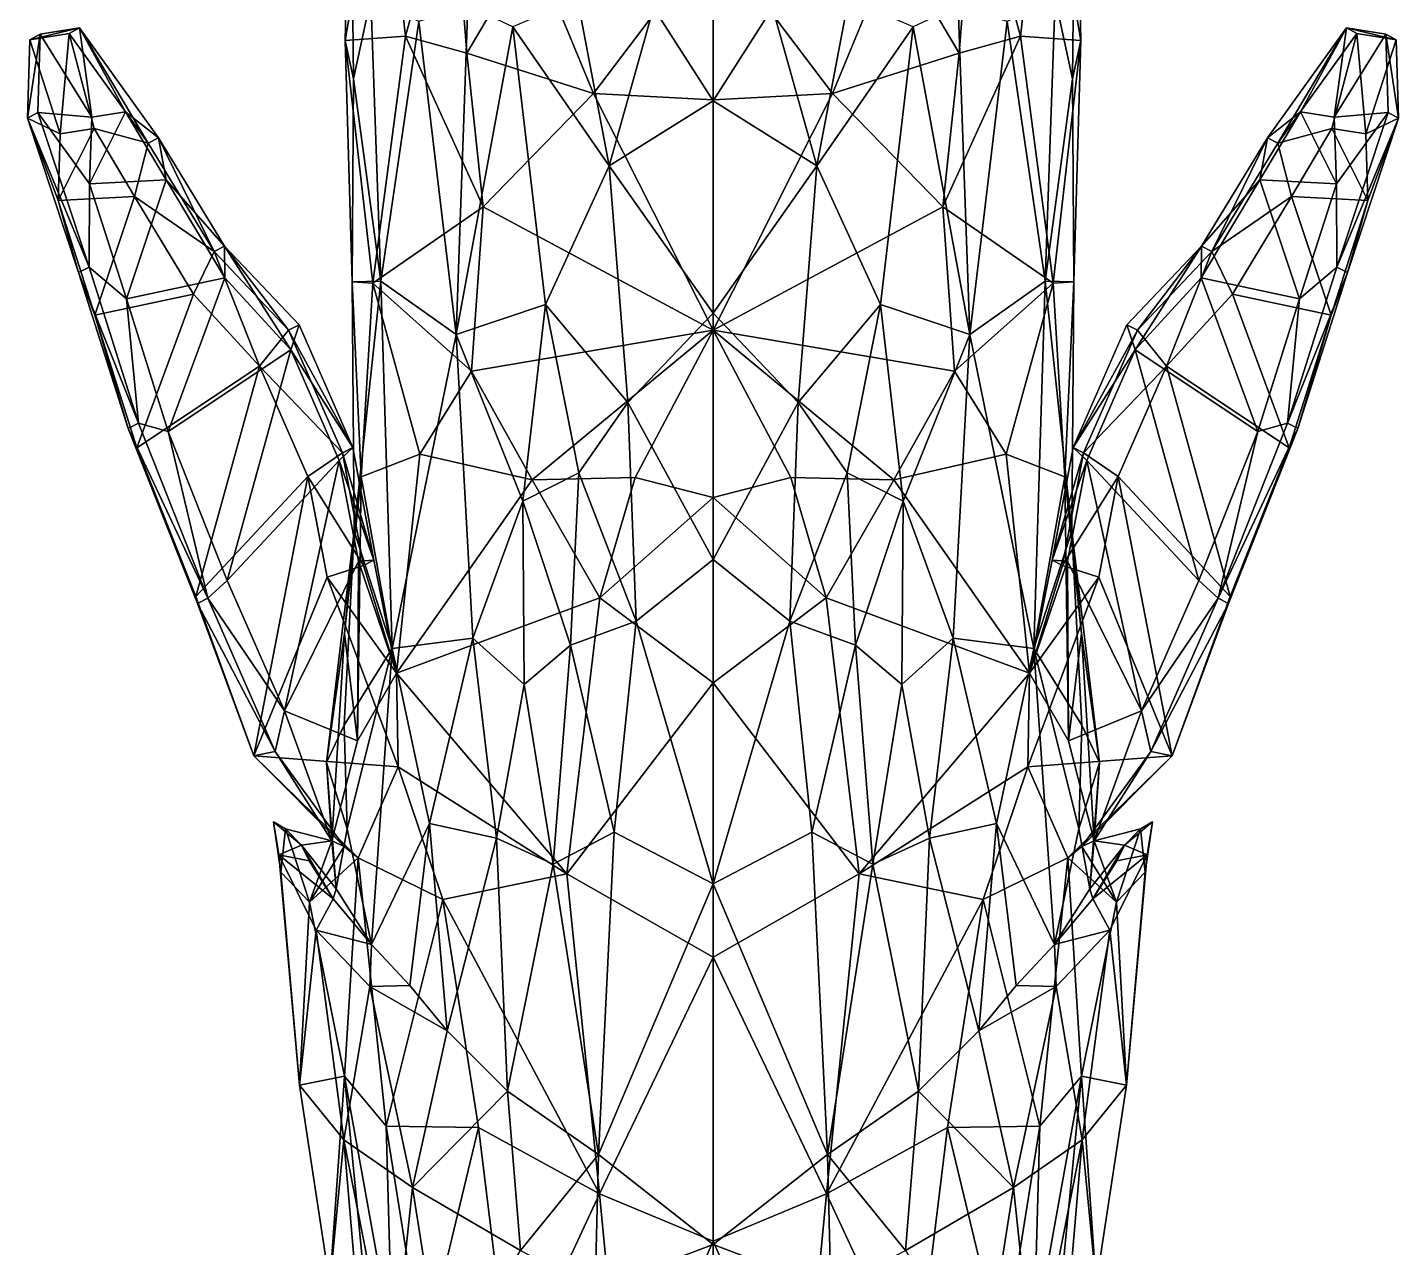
# Model space of a CAD drawing. Extents: x -0.036 to 0.036, y -0.13 to 0.263.
# Drawn here: x -0.0361 to 0.0361, y -0.0654 to -0.0011 of the extents above; entities that cross this region are included whole.
import ezdxf

# ---------------------------------------------------------------- set-up
doc = ezdxf.new("R2010")
doc.units = 0
doc.layers.add('RB_TROUT$LWO', color=1, linetype='CONTINUOUS')

msp = doc.modelspace()

# ---------------------------------------------------------------- linework, layer by layer
at = {"layer": 'RB_TROUT$LWO'}
for points in [[(-0.019087, 0.010918, -0.009898), (-0.019361, -0.001816, -0.022128), (-0.01893, -0.003825, -0.009331)], [(-0.019087, 0.010918, -0.009898), (-0.017432, 0.009395, -0.028061), (-0.019361, -0.001816, -0.022128)], [(-0.019087, 0.010918, -0.009898), (-0.01893, -0.003825, -0.009331), (-0.018006, 0.000419, 0.000967)], [(0.017432, 0.009395, -0.028061), (0.019087, 0.010918, -0.009898), (0.019361, -0.001816, -0.022128)], [(0.01893, -0.003825, -0.009331), (0.019087, 0.010918, -0.009898), (0.018006, 0.000419, 0.000967)], [(0.019361, -0.001816, -0.022128), (0.019087, 0.010918, -0.009898), (0.01893, -0.003825, -0.009331)], [(-0.01619, -0.001579, -0.035809), (-0.019361, -0.001816, -0.022128), (-0.017432, 0.009395, -0.028061)], [(-0.013739, 0.007362, -0.039717), (-0.01619, -0.001579, -0.035809), (-0.017432, 0.009395, -0.028061)], [(0.01619, -0.001579, -0.035809), (0.013739, 0.007362, -0.039717), (0.017432, 0.009395, -0.028061)], [(0.019361, -0.001816, -0.022128), (0.01619, -0.001579, -0.035809), (0.017432, 0.009395, -0.028061)], [(-0.013739, 0.007362, -0.039717), (-0.012961, -0.002468, -0.042053), (-0.01619, -0.001579, -0.035809)], [(-0.013739, 0.007362, -0.039717), (-0.009556, 0.003294, -0.044847), (-0.012961, -0.002468, -0.042053)], [(0.009556, 0.003294, -0.044847), (0.013739, 0.007362, -0.039717), (0.012961, -0.002468, -0.042053)], [(0.012961, -0.002468, -0.042053), (0.013739, 0.007362, -0.039717), (0.01619, -0.001579, -0.035809)], [(-0.009556, 0.003294, -0.044847), (0, 0.003716, -0.047612), (-0.006283, -0.004596, -0.045646)], [(0, 0.003716, -0.047612), (0, -0.004942, -0.047037), (-0.006283, -0.004596, -0.045646)], [(0, -0.004942, -0.047037), (0, 0.003716, -0.047612), (0.006283, -0.004596, -0.045646)], [(0, 0.003716, -0.047612), (0.009556, 0.003294, -0.044847), (0.006283, -0.004596, -0.045646)], [(-0.009556, 0.003294, -0.044847), (-0.006283, -0.004596, -0.045646), (-0.012961, -0.002468, -0.042053)], [(0.006283, -0.004596, -0.045646), (0.009556, 0.003294, -0.044847), (0.012961, -0.002468, -0.042053)], [(-0.01893, -0.003825, -0.009331), (-0.017481, -0.014481, 0.000222), (-0.018006, 0.000419, 0.000967)], [(-0.018006, 0.000419, 0.000967), (-0.017481, -0.014481, 0.000222), (-0.015493, -0.000814, 0.013442)], [(-0.012914, 0.000012, 0.023455), (-0.015493, -0.000814, 0.013442), (-0.013515, -0.017295, 0.015662)], [(-0.012914, 0.000012, 0.023455), (-0.013515, -0.017295, 0.015662), (-0.010535, -0.001093, 0.03216)], [(-0.005471, -0.008414, 0.038976), (-0.007137, 0.000387, 0.039417), (-0.010535, -0.001093, 0.03216)], [(-0.007137, 0.000387, 0.039417), (-0.005471, -0.008414, 0.038976), (-0.003135, -0.000091, 0.042704)], [(0.005471, -0.008414, 0.038976), (0.007137, 0.000387, 0.039417), (0.003135, -0.000091, 0.042704)], [(0.007137, 0.000387, 0.039417), (0.005471, -0.008414, 0.038976), (0.010535, -0.001093, 0.03216)], [(0.013515, -0.017295, 0.015662), (0.012914, 0.000012, 0.023455), (0.010535, -0.001093, 0.03216)], [(0.015493, -0.000814, 0.013442), (0.012914, 0.000012, 0.023455), (0.013515, -0.017295, 0.015662)], [(0.017481, -0.014481, 0.000222), (0.018006, 0.000419, 0.000967), (0.015493, -0.000814, 0.013442)], [(0.017481, -0.014481, 0.000222), (0.01893, -0.003825, -0.009331), (0.018006, 0.000419, 0.000967)], [(-0.005471, -0.008414, 0.038976), (0, -0.00498, 0.042123), (-0.003135, -0.000091, 0.042704)], [(0, -0.00498, 0.042123), (0, -0.000118, 0.04351), (-0.003135, -0.000091, 0.042704)], [(0, -0.000118, 0.04351), (0, -0.00498, 0.042123), (0.003135, -0.000091, 0.042704)], [(0, -0.00498, 0.042123), (0.005471, -0.008414, 0.038976), (0.003135, -0.000091, 0.042704)], [(-0.033893, -0.001441, -0.02421), (-0.035968, -0.001775, -0.020005), (-0.03334, -0.001148, -0.023784)], [(-0.035415, -0.001482, -0.019567), (-0.03334, -0.001148, -0.023784), (-0.035968, -0.001775, -0.020005)], [(-0.035968, -0.001775, -0.020005), (-0.033893, -0.001441, -0.02421), (-0.03436, -0.006721, -0.021768)], [(-0.03334, -0.001148, -0.023784), (-0.035415, -0.001482, -0.019567), (-0.032702, -0.005845, -0.02048)], [(-0.032583, -0.006446, -0.025468), (-0.03436, -0.006721, -0.021768), (-0.033893, -0.001441, -0.02421)], [(-0.033893, -0.001441, -0.02421), (-0.03334, -0.001148, -0.023784), (-0.029737, -0.007223, -0.029077)], [(-0.033893, -0.001441, -0.02421), (-0.029737, -0.007223, -0.029077), (-0.032583, -0.006446, -0.025468)], [(-0.030924, -0.005569, -0.024212), (-0.03334, -0.001148, -0.023784), (-0.032702, -0.005845, -0.02048)], [(-0.029185, -0.006931, -0.028671), (-0.03334, -0.001148, -0.023784), (-0.030924, -0.005569, -0.024212)], [(-0.03334, -0.001148, -0.023784), (-0.029185, -0.006931, -0.028671), (-0.029737, -0.007223, -0.029077)], [(-0.017481, -0.014481, 0.000222), (-0.013515, -0.017295, 0.015662), (-0.015493, -0.000814, 0.013442)], [(-0.013515, -0.017295, 0.015662), (-0.008822, -0.015719, 0.031045), (-0.010535, -0.001093, 0.03216)], [(-0.008822, -0.015719, 0.031045), (-0.005471, -0.008414, 0.038976), (-0.010535, -0.001093, 0.03216)], [(0.005471, -0.008414, 0.038976), (0.008822, -0.015719, 0.031045), (0.010535, -0.001093, 0.03216)], [(0.008822, -0.015719, 0.031045), (0.013515, -0.017295, 0.015662), (0.010535, -0.001093, 0.03216)], [(0.013515, -0.017295, 0.015662), (0.017481, -0.014481, 0.000222), (0.015493, -0.000814, 0.013442)], [(0.03334, -0.001148, -0.023784), (0.029185, -0.006931, -0.028671), (0.030924, -0.005569, -0.024212)], [(0.029185, -0.006931, -0.028671), (0.03334, -0.001148, -0.023784), (0.029737, -0.007223, -0.029077)], [(0.03334, -0.001148, -0.023784), (0.033893, -0.001441, -0.02421), (0.029737, -0.007223, -0.029077)], [(0.029737, -0.007223, -0.029077), (0.033893, -0.001441, -0.02421), (0.032583, -0.006446, -0.025468)], [(0.03334, -0.001148, -0.023784), (0.030924, -0.005569, -0.024212), (0.032702, -0.005845, -0.02048)], [(0.03436, -0.006721, -0.021768), (0.032583, -0.006446, -0.025468), (0.033893, -0.001441, -0.02421)], [(0.035415, -0.001482, -0.019567), (0.03334, -0.001148, -0.023784), (0.032702, -0.005845, -0.02048)], [(0.035968, -0.001775, -0.020005), (0.033893, -0.001441, -0.02421), (0.03334, -0.001148, -0.023784)], [(0.03334, -0.001148, -0.023784), (0.035415, -0.001482, -0.019567), (0.035968, -0.001775, -0.020005)], [(0.033893, -0.001441, -0.02421), (0.035968, -0.001775, -0.020005), (0.03436, -0.006721, -0.021768)], [(-0.035968, -0.001775, -0.020005), (-0.036089, -0.005891, -0.01727), (-0.035415, -0.001482, -0.019567)], [(-0.035537, -0.005598, -0.016829), (-0.035415, -0.001482, -0.019567), (-0.036089, -0.005891, -0.01727)], [(-0.036089, -0.005891, -0.01727), (-0.035968, -0.001775, -0.020005), (-0.03436, -0.006721, -0.021768)], [(-0.035415, -0.001482, -0.019567), (-0.035537, -0.005598, -0.016829), (-0.032702, -0.005845, -0.02048)], [(-0.01619, -0.001579, -0.035809), (-0.017899, -0.014587, -0.031764), (-0.019361, -0.001816, -0.022128)], [(-0.018995, -0.014522, -0.017099), (-0.019361, -0.001816, -0.022128), (-0.017899, -0.014587, -0.031764)], [(-0.018995, -0.014522, -0.017099), (-0.01893, -0.003825, -0.009331), (-0.019361, -0.001816, -0.022128)], [(-0.012101, -0.010573, -0.041781), (-0.017899, -0.014587, -0.031764), (-0.01619, -0.001579, -0.035809)], [(-0.012101, -0.010573, -0.041781), (-0.01619, -0.001579, -0.035809), (-0.012961, -0.002468, -0.042053)], [(0.017899, -0.014587, -0.031764), (0.012101, -0.010573, -0.041781), (0.01619, -0.001579, -0.035809)], [(0.01619, -0.001579, -0.035809), (0.012101, -0.010573, -0.041781), (0.012961, -0.002468, -0.042053)], [(0.017899, -0.014587, -0.031764), (0.01619, -0.001579, -0.035809), (0.019361, -0.001816, -0.022128)], [(0.019361, -0.001816, -0.022128), (0.018995, -0.014522, -0.017099), (0.017899, -0.014587, -0.031764)], [(0.01893, -0.003825, -0.009331), (0.018995, -0.014522, -0.017099), (0.019361, -0.001816, -0.022128)], [(0.035537, -0.005598, -0.016829), (0.035415, -0.001482, -0.019567), (0.032702, -0.005845, -0.02048)], [(0.035968, -0.001775, -0.020005), (0.036089, -0.005891, -0.01727), (0.03436, -0.006721, -0.021768)], [(0.036089, -0.005891, -0.01727), (0.035968, -0.001775, -0.020005), (0.035415, -0.001482, -0.019567)], [(0.035415, -0.001482, -0.019567), (0.035537, -0.005598, -0.016829), (0.036089, -0.005891, -0.01727)], [(-0.006283, -0.004596, -0.045646), (-0.012101, -0.010573, -0.041781), (-0.012961, -0.002468, -0.042053)], [(0.012101, -0.010573, -0.041781), (0.006283, -0.004596, -0.045646), (0.012961, -0.002468, -0.042053)], [(-0.01893, -0.003825, -0.009331), (-0.018995, -0.014522, -0.017099), (-0.017481, -0.014481, 0.000222)], [(0.018995, -0.014522, -0.017099), (0.01893, -0.003825, -0.009331), (0.017481, -0.014481, 0.000222)], [(-0.012101, -0.010573, -0.041781), (-0.006283, -0.004596, -0.045646), (0, -0.017066, -0.045747)], [(-0.006283, -0.004596, -0.045646), (0, -0.004942, -0.047037), (0, -0.017066, -0.045747)], [(0, -0.016161, 0.039522), (0, -0.00498, 0.042123), (-0.005471, -0.008414, 0.038976)], [(0, -0.004942, -0.047037), (0.006283, -0.004596, -0.045646), (0, -0.017066, -0.045747)], [(0.006283, -0.004596, -0.045646), (0.012101, -0.010573, -0.041781), (0, -0.017066, -0.045747)], [(0, -0.00498, 0.042123), (0, -0.016161, 0.039522), (0.005471, -0.008414, 0.038976)], [(-0.032847, -0.013741, -0.017084), (-0.035537, -0.005598, -0.016829), (-0.036089, -0.005891, -0.01727)], [(-0.032822, -0.009359, -0.018102), (-0.032702, -0.005845, -0.02048), (-0.035537, -0.005598, -0.016829)], [(-0.035537, -0.005598, -0.016829), (-0.032847, -0.013741, -0.017084), (-0.032822, -0.009359, -0.018102)], [(-0.030924, -0.005569, -0.024212), (-0.032702, -0.005845, -0.02048), (-0.032822, -0.009359, -0.018102)], [(-0.028786, -0.009144, -0.026422), (-0.030924, -0.005569, -0.024212), (-0.032822, -0.009359, -0.018102)], [(-0.028786, -0.009144, -0.026422), (-0.029185, -0.006931, -0.028671), (-0.030924, -0.005569, -0.024212)], [(0.029185, -0.006931, -0.028671), (0.028786, -0.009144, -0.026422), (0.030924, -0.005569, -0.024212)], [(0.030924, -0.005569, -0.024212), (0.028786, -0.009144, -0.026422), (0.032822, -0.009359, -0.018102)], [(0.032702, -0.005845, -0.02048), (0.030924, -0.005569, -0.024212), (0.032822, -0.009359, -0.018102)], [(0.032702, -0.005845, -0.02048), (0.032822, -0.009359, -0.018102), (0.035537, -0.005598, -0.016829)], [(0.032847, -0.013741, -0.017084), (0.035537, -0.005598, -0.016829), (0.032822, -0.009359, -0.018102)], [(0.035537, -0.005598, -0.016829), (0.032847, -0.013741, -0.017084), (0.036089, -0.005891, -0.01727)], [(-0.034478, -0.010232, -0.019404), (-0.036089, -0.005891, -0.01727), (-0.03436, -0.006721, -0.021768)], [(-0.033397, -0.014031, -0.017518), (-0.036089, -0.005891, -0.01727), (-0.034478, -0.010232, -0.019404)], [(-0.033397, -0.014031, -0.017518), (-0.032847, -0.013741, -0.017084), (-0.036089, -0.005891, -0.01727)], [(-0.03436, -0.006721, -0.021768), (-0.032583, -0.006446, -0.025468), (-0.034478, -0.010232, -0.019404)], [(-0.032583, -0.006446, -0.025468), (-0.030444, -0.010017, -0.02765), (-0.034478, -0.010232, -0.019404)], [(-0.030444, -0.010017, -0.02765), (-0.032583, -0.006446, -0.025468), (-0.029737, -0.007223, -0.029077)], [(0.032583, -0.006446, -0.025468), (0.030444, -0.010017, -0.02765), (0.029737, -0.007223, -0.029077)], [(0.030444, -0.010017, -0.02765), (0.032583, -0.006446, -0.025468), (0.034478, -0.010232, -0.019404)], [(0.032583, -0.006446, -0.025468), (0.03436, -0.006721, -0.021768), (0.034478, -0.010232, -0.019404)], [(0.032847, -0.013741, -0.017084), (0.033397, -0.014031, -0.017518), (0.036089, -0.005891, -0.01727)], [(0.036089, -0.005891, -0.01727), (0.033397, -0.014031, -0.017518), (0.034478, -0.010232, -0.019404)], [(0.036089, -0.005891, -0.01727), (0.034478, -0.010232, -0.019404), (0.03436, -0.006721, -0.021768)], [(-0.029737, -0.007223, -0.029077), (-0.029185, -0.006931, -0.028671), (-0.026267, -0.01292, -0.032854)], [(-0.025715, -0.012631, -0.032463), (-0.029185, -0.006931, -0.028671), (-0.028786, -0.009144, -0.026422)], [(-0.029185, -0.006931, -0.028671), (-0.025715, -0.012631, -0.032463), (-0.026267, -0.01292, -0.032854)], [(0.029185, -0.006931, -0.028671), (0.025715, -0.012631, -0.032463), (0.028786, -0.009144, -0.026422)], [(0.025715, -0.012631, -0.032463), (0.029185, -0.006931, -0.028671), (0.026267, -0.01292, -0.032854)], [(0.029185, -0.006931, -0.028671), (0.029737, -0.007223, -0.029077), (0.026267, -0.01292, -0.032854)], [(-0.029737, -0.007223, -0.029077), (-0.026267, -0.01292, -0.032854), (-0.030444, -0.010017, -0.02765)], [(0.026267, -0.01292, -0.032854), (0.029737, -0.007223, -0.029077), (0.030444, -0.010017, -0.02765)], [(-0.008822, -0.015719, 0.031045), (-0.004488, -0.020872, 0.037195), (-0.005471, -0.008414, 0.038976)], [(0, -0.016161, 0.039522), (-0.005471, -0.008414, 0.038976), (-0.004488, -0.020872, 0.037195)], [(0.005471, -0.008414, 0.038976), (0, -0.016161, 0.039522), (0.004488, -0.020872, 0.037195)], [(0.004488, -0.020872, 0.037195), (0.008822, -0.015719, 0.031045), (0.005471, -0.008414, 0.038976)], [(-0.030882, -0.015404, -0.018278), (-0.032822, -0.009359, -0.018102), (-0.032847, -0.013741, -0.017084)], [(-0.030882, -0.015404, -0.018278), (-0.028786, -0.009144, -0.026422), (-0.032822, -0.009359, -0.018102)], [(-0.025698, -0.014309, -0.029734), (-0.028786, -0.009144, -0.026422), (-0.030882, -0.015404, -0.018278)], [(-0.025698, -0.014309, -0.029734), (-0.025715, -0.012631, -0.032463), (-0.028786, -0.009144, -0.026422)], [(0.025715, -0.012631, -0.032463), (0.025698, -0.014309, -0.029734), (0.028786, -0.009144, -0.026422)], [(0.028786, -0.009144, -0.026422), (0.025698, -0.014309, -0.029734), (0.030882, -0.015404, -0.018278)], [(0.028786, -0.009144, -0.026422), (0.030882, -0.015404, -0.018278), (0.032822, -0.009359, -0.018102)], [(0.032822, -0.009359, -0.018102), (0.030882, -0.015404, -0.018278), (0.032847, -0.013741, -0.017084)], [(-0.030444, -0.010017, -0.02765), (-0.032534, -0.016271, -0.019566), (-0.034478, -0.010232, -0.019404)], [(-0.030444, -0.010017, -0.02765), (-0.027353, -0.015175, -0.030922), (-0.032534, -0.016271, -0.019566)], [(-0.027353, -0.015175, -0.030922), (-0.030444, -0.010017, -0.02765), (-0.026267, -0.01292, -0.032854)], [(0.030444, -0.010017, -0.02765), (0.027353, -0.015175, -0.030922), (0.026267, -0.01292, -0.032854)], [(0.027353, -0.015175, -0.030922), (0.030444, -0.010017, -0.02765), (0.032534, -0.016271, -0.019566)], [(0.032534, -0.016271, -0.019566), (0.030444, -0.010017, -0.02765), (0.034478, -0.010232, -0.019404)], [(-0.032534, -0.016271, -0.019566), (-0.033397, -0.014031, -0.017518), (-0.034478, -0.010232, -0.019404)], [(-0.012101, -0.010573, -0.041781), (-0.012714, -0.019213, -0.039982), (-0.017899, -0.014587, -0.031764)], [(-0.012714, -0.019213, -0.039982), (-0.012101, -0.010573, -0.041781), (0, -0.017066, -0.045747)], [(0.012101, -0.010573, -0.041781), (0.012714, -0.019213, -0.039982), (0, -0.017066, -0.045747)], [(0.012714, -0.019213, -0.039982), (0.012101, -0.010573, -0.041781), (0.017899, -0.014587, -0.031764)], [(0.033397, -0.014031, -0.017518), (0.032534, -0.016271, -0.019566), (0.034478, -0.010232, -0.019404)], [(-0.027353, -0.015175, -0.030922), (-0.026267, -0.01292, -0.032854), (-0.023879, -0.018961, -0.035891)], [(-0.026267, -0.01292, -0.032854), (-0.025715, -0.012631, -0.032463), (-0.022343, -0.017069, -0.038563)], [(-0.026267, -0.01292, -0.032854), (-0.022343, -0.017069, -0.038563), (-0.023879, -0.018961, -0.035891)], [(-0.025698, -0.014309, -0.029734), (-0.022226, -0.018104, -0.034751), (-0.025715, -0.012631, -0.032463)], [(-0.021792, -0.016782, -0.03819), (-0.025715, -0.012631, -0.032463), (-0.022226, -0.018104, -0.034751)], [(-0.025715, -0.012631, -0.032463), (-0.021792, -0.016782, -0.03819), (-0.022343, -0.017069, -0.038563)], [(0.025715, -0.012631, -0.032463), (0.021792, -0.016782, -0.03819), (0.022226, -0.018104, -0.034751)], [(0.021792, -0.016782, -0.03819), (0.025715, -0.012631, -0.032463), (0.022343, -0.017069, -0.038563)], [(0.022226, -0.018104, -0.034751), (0.025698, -0.014309, -0.029734), (0.025715, -0.012631, -0.032463)], [(0.025715, -0.012631, -0.032463), (0.026267, -0.01292, -0.032854), (0.022343, -0.017069, -0.038563)], [(0.022343, -0.017069, -0.038563), (0.026267, -0.01292, -0.032854), (0.023879, -0.018961, -0.035891)], [(0.026267, -0.01292, -0.032854), (0.027353, -0.015175, -0.030922), (0.023879, -0.018961, -0.035891)], [(-0.030241, -0.021955, -0.017238), (-0.032847, -0.013741, -0.017084), (-0.033397, -0.014031, -0.017518)], [(-0.03079, -0.022243, -0.017664), (-0.033397, -0.014031, -0.017518), (-0.032534, -0.016271, -0.019566)], [(-0.03079, -0.022243, -0.017664), (-0.030241, -0.021955, -0.017238), (-0.033397, -0.014031, -0.017518)], [(-0.032847, -0.013741, -0.017084), (-0.030241, -0.021955, -0.017238), (-0.030882, -0.015404, -0.018278)], [(-0.028676, -0.022398, -0.018431), (-0.025698, -0.014309, -0.029734), (-0.030882, -0.015404, -0.018278)], [(-0.022226, -0.018104, -0.034751), (-0.025698, -0.014309, -0.029734), (-0.028676, -0.022398, -0.018431)], [(0.025698, -0.014309, -0.029734), (0.022226, -0.018104, -0.034751), (0.028676, -0.022398, -0.018431)], [(0.025698, -0.014309, -0.029734), (0.028676, -0.022398, -0.018431), (0.030882, -0.015404, -0.018278)], [(0.030241, -0.021955, -0.017238), (0.032847, -0.013741, -0.017084), (0.030882, -0.015404, -0.018278)], [(0.032847, -0.013741, -0.017084), (0.030241, -0.021955, -0.017238), (0.033397, -0.014031, -0.017518)], [(0.030241, -0.021955, -0.017238), (0.03079, -0.022243, -0.017664), (0.033397, -0.014031, -0.017518)], [(0.033397, -0.014031, -0.017518), (0.03079, -0.022243, -0.017664), (0.032534, -0.016271, -0.019566)], [(-0.017481, -0.014481, 0.000222), (-0.018995, -0.014522, -0.017099), (-0.018892, -0.027641, -0.01166)], [(-0.018995, -0.014522, -0.017099), (-0.018514, -0.024789, -0.02649), (-0.018892, -0.027641, -0.01166)], [(-0.018995, -0.014522, -0.017099), (-0.017899, -0.014587, -0.031764), (-0.018514, -0.024789, -0.02649)], [(-0.01688, -0.033822, 0.005234), (-0.017481, -0.014481, 0.000222), (-0.018892, -0.027641, -0.01166)], [(-0.015435, -0.023589, -0.035821), (-0.018514, -0.024789, -0.02649), (-0.017899, -0.014587, -0.031764)], [(-0.012714, -0.019213, -0.039982), (-0.015435, -0.023589, -0.035821), (-0.017899, -0.014587, -0.031764)], [(-0.017481, -0.014481, 0.000222), (-0.01688, -0.033822, 0.005234), (-0.013515, -0.017295, 0.015662)], [(0.015435, -0.023589, -0.035821), (0.012714, -0.019213, -0.039982), (0.017899, -0.014587, -0.031764)], [(0.01688, -0.033822, 0.005234), (0.017481, -0.014481, 0.000222), (0.013515, -0.017295, 0.015662)], [(0.018514, -0.024789, -0.02649), (0.015435, -0.023589, -0.035821), (0.017899, -0.014587, -0.031764)], [(0.017481, -0.014481, 0.000222), (0.01688, -0.033822, 0.005234), (0.018892, -0.027641, -0.01166)], [(0.018995, -0.014522, -0.017099), (0.017481, -0.014481, 0.000222), (0.018892, -0.027641, -0.01166)], [(0.017899, -0.014587, -0.031764), (0.018995, -0.014522, -0.017099), (0.018514, -0.024789, -0.02649)], [(0.018514, -0.024789, -0.02649), (0.018995, -0.014522, -0.017099), (0.018892, -0.027641, -0.01166)], [(-0.027353, -0.015175, -0.030922), (-0.030324, -0.02326, -0.019703), (-0.032534, -0.016271, -0.019566)], [(-0.028676, -0.022398, -0.018431), (-0.030882, -0.015404, -0.018278), (-0.030241, -0.021955, -0.017238)], [(-0.027353, -0.015175, -0.030922), (-0.023879, -0.018961, -0.035891), (-0.030324, -0.02326, -0.019703)], [(-0.013515, -0.017295, 0.015662), (-0.010003, -0.026064, 0.02721), (-0.008822, -0.015719, 0.031045)], [(-0.007066, -0.024578, 0.03349), (-0.008822, -0.015719, 0.031045), (-0.010003, -0.026064, 0.02721)], [(-0.008822, -0.015719, 0.031045), (-0.007066, -0.024578, 0.03349), (-0.004488, -0.020872, 0.037195)], [(0.007066, -0.024578, 0.03349), (0.008822, -0.015719, 0.031045), (0.004488, -0.020872, 0.037195)], [(0.008822, -0.015719, 0.031045), (0.007066, -0.024578, 0.03349), (0.010003, -0.026064, 0.02721)], [(0.010003, -0.026064, 0.02721), (0.013515, -0.017295, 0.015662), (0.008822, -0.015719, 0.031045)], [(0.023879, -0.018961, -0.035891), (0.027353, -0.015175, -0.030922), (0.030324, -0.02326, -0.019703)], [(0.030324, -0.02326, -0.019703), (0.027353, -0.015175, -0.030922), (0.032534, -0.016271, -0.019566)], [(0.030882, -0.015404, -0.018278), (0.028676, -0.022398, -0.018431), (0.030241, -0.021955, -0.017238)], [(-0.030324, -0.02326, -0.019703), (-0.03079, -0.022243, -0.017664), (-0.032534, -0.016271, -0.019566)], [(0, -0.029132, 0.037), (0, -0.016161, 0.039522), (-0.004488, -0.020872, 0.037195)], [(0, -0.016161, 0.039522), (0, -0.029132, 0.037), (0.004488, -0.020872, 0.037195)], [(0.03079, -0.022243, -0.017664), (0.030324, -0.02326, -0.019703), (0.032534, -0.016271, -0.019566)], [(-0.022343, -0.017069, -0.038563), (-0.019505, -0.023525, -0.040496), (-0.023879, -0.018961, -0.035891)], [(-0.021792, -0.016782, -0.03819), (-0.018955, -0.023243, -0.04013), (-0.022343, -0.017069, -0.038563)], [(-0.019505, -0.023525, -0.040496), (-0.022343, -0.017069, -0.038563), (-0.018955, -0.023243, -0.04013)], [(-0.018955, -0.023243, -0.04013), (-0.021792, -0.016782, -0.03819), (-0.022226, -0.018104, -0.034751)], [(-0.012641, -0.033283, 0.020382), (-0.013515, -0.017295, 0.015662), (-0.01688, -0.033822, 0.005234)], [(-0.012641, -0.033283, 0.020382), (-0.010003, -0.026064, 0.02721), (-0.013515, -0.017295, 0.015662)], [(-0.009521, -0.024938, -0.041244), (-0.012714, -0.019213, -0.039982), (0, -0.017066, -0.045747)], [(-0.009521, -0.024938, -0.041244), (0, -0.017066, -0.045747), (-0.004097, -0.024819, -0.043953)], [(0, -0.017066, -0.045747), (0, -0.025878, -0.044776), (-0.004097, -0.024819, -0.043953)], [(0, -0.017066, -0.045747), (0.009521, -0.024938, -0.041244), (0.004097, -0.024819, -0.043953)], [(0.012714, -0.019213, -0.039982), (0.009521, -0.024938, -0.041244), (0, -0.017066, -0.045747)], [(0, -0.025878, -0.044776), (0, -0.017066, -0.045747), (0.004097, -0.024819, -0.043953)], [(0.010003, -0.026064, 0.02721), (0.012641, -0.033283, 0.020382), (0.013515, -0.017295, 0.015662)], [(0.013515, -0.017295, 0.015662), (0.012641, -0.033283, 0.020382), (0.01688, -0.033822, 0.005234)], [(0.021792, -0.016782, -0.03819), (0.018955, -0.023243, -0.04013), (0.022226, -0.018104, -0.034751)], [(0.018955, -0.023243, -0.04013), (0.021792, -0.016782, -0.03819), (0.022343, -0.017069, -0.038563)], [(0.022343, -0.017069, -0.038563), (0.019505, -0.023525, -0.040496), (0.018955, -0.023243, -0.04013)], [(0.019505, -0.023525, -0.040496), (0.022343, -0.017069, -0.038563), (0.023879, -0.018961, -0.035891)], [(-0.025579, -0.030238, -0.019843), (-0.022226, -0.018104, -0.034751), (-0.028676, -0.022398, -0.018431)], [(-0.019682, -0.023926, -0.03647), (-0.022226, -0.018104, -0.034751), (-0.025579, -0.030238, -0.019843)], [(-0.019682, -0.023926, -0.03647), (-0.018955, -0.023243, -0.04013), (-0.022226, -0.018104, -0.034751)], [(0.018955, -0.023243, -0.04013), (0.019682, -0.023926, -0.03647), (0.022226, -0.018104, -0.034751)], [(0.022226, -0.018104, -0.034751), (0.019682, -0.023926, -0.03647), (0.025579, -0.030238, -0.019843)], [(0.022226, -0.018104, -0.034751), (0.025579, -0.030238, -0.019843), (0.028676, -0.022398, -0.018431)], [(-0.023879, -0.018961, -0.035891), (-0.027222, -0.031094, -0.021094), (-0.030324, -0.02326, -0.019703)], [(-0.023879, -0.018961, -0.035891), (-0.021332, -0.024772, -0.037595), (-0.027222, -0.031094, -0.021094)], [(-0.021332, -0.024772, -0.037595), (-0.023879, -0.018961, -0.035891), (-0.019505, -0.023525, -0.040496)], [(-0.009521, -0.024938, -0.041244), (-0.015435, -0.023589, -0.035821), (-0.012714, -0.019213, -0.039982)], [(0.015435, -0.023589, -0.035821), (0.009521, -0.024938, -0.041244), (0.012714, -0.019213, -0.039982)], [(0.023879, -0.018961, -0.035891), (0.021332, -0.024772, -0.037595), (0.019505, -0.023525, -0.040496)], [(0.021332, -0.024772, -0.037595), (0.023879, -0.018961, -0.035891), (0.027222, -0.031094, -0.021094)], [(0.027222, -0.031094, -0.021094), (0.023879, -0.018961, -0.035891), (0.030324, -0.02326, -0.019703)], [(-0.007066, -0.024578, 0.03349), (-0.004044, -0.032387, 0.035026), (-0.004488, -0.020872, 0.037195)], [(0, -0.029132, 0.037), (-0.004488, -0.020872, 0.037195), (-0.004044, -0.032387, 0.035026)], [(0.004488, -0.020872, 0.037195), (0, -0.029132, 0.037), (0.004044, -0.032387, 0.035026)], [(0.004044, -0.032387, 0.035026), (0.007066, -0.024578, 0.03349), (0.004488, -0.020872, 0.037195)], [(-0.026595, -0.031171, -0.01886), (-0.030241, -0.021955, -0.017238), (-0.03079, -0.022243, -0.017664)], [(-0.027142, -0.031457, -0.019278), (-0.03079, -0.022243, -0.017664), (-0.030324, -0.02326, -0.019703)], [(-0.027142, -0.031457, -0.019278), (-0.026595, -0.031171, -0.01886), (-0.03079, -0.022243, -0.017664)], [(-0.030241, -0.021955, -0.017238), (-0.026595, -0.031171, -0.01886), (-0.028676, -0.022398, -0.018431)], [(0.026595, -0.031171, -0.01886), (0.030241, -0.021955, -0.017238), (0.028676, -0.022398, -0.018431)], [(0.030241, -0.021955, -0.017238), (0.026595, -0.031171, -0.01886), (0.03079, -0.022243, -0.017664)], [(0.026595, -0.031171, -0.01886), (0.027142, -0.031457, -0.019278), (0.03079, -0.022243, -0.017664)], [(0.03079, -0.022243, -0.017664), (0.027142, -0.031457, -0.019278), (0.030324, -0.02326, -0.019703)], [(-0.025579, -0.030238, -0.019843), (-0.028676, -0.022398, -0.018431), (-0.026595, -0.031171, -0.01886)], [(0.028676, -0.022398, -0.018431), (0.025579, -0.030238, -0.019843), (0.026595, -0.031171, -0.01886)], [(-0.027222, -0.031094, -0.021094), (-0.027142, -0.031457, -0.019278), (-0.030324, -0.02326, -0.019703)], [(-0.019505, -0.023525, -0.040496), (-0.018401, -0.029447, -0.039003), (-0.021332, -0.024772, -0.037595)], [(-0.017852, -0.029168, -0.038631), (-0.018955, -0.023243, -0.04013), (-0.019682, -0.023926, -0.03647)], [(-0.018955, -0.023243, -0.04013), (-0.017852, -0.029168, -0.038631), (-0.019505, -0.023525, -0.040496)], [(-0.018401, -0.029447, -0.039003), (-0.019505, -0.023525, -0.040496), (-0.017852, -0.029168, -0.038631)], [(-0.015435, -0.023589, -0.035821), (-0.016652, -0.035124, -0.036143), (-0.018514, -0.024789, -0.02649)], [(-0.015435, -0.023589, -0.035821), (-0.009521, -0.024938, -0.041244), (-0.016652, -0.035124, -0.036143)], [(0.009521, -0.024938, -0.041244), (0.015435, -0.023589, -0.035821), (0.016652, -0.035124, -0.036143)], [(0.016652, -0.035124, -0.036143), (0.015435, -0.023589, -0.035821), (0.018514, -0.024789, -0.02649)], [(0.018955, -0.023243, -0.04013), (0.017852, -0.029168, -0.038631), (0.019682, -0.023926, -0.03647)], [(0.017852, -0.029168, -0.038631), (0.018955, -0.023243, -0.04013), (0.019505, -0.023525, -0.040496)], [(0.019505, -0.023525, -0.040496), (0.018401, -0.029447, -0.039003), (0.017852, -0.029168, -0.038631)], [(0.018401, -0.029447, -0.039003), (0.019505, -0.023525, -0.040496), (0.021332, -0.024772, -0.037595)], [(0.027142, -0.031457, -0.019278), (0.027222, -0.031094, -0.021094), (0.030324, -0.02326, -0.019703)], [(-0.022553, -0.0371, -0.021627), (-0.019682, -0.023926, -0.03647), (-0.025579, -0.030238, -0.019843)], [(-0.018661, -0.02923, -0.035178), (-0.019682, -0.023926, -0.03647), (-0.022553, -0.0371, -0.021627)], [(-0.018661, -0.02923, -0.035178), (-0.017852, -0.029168, -0.038631), (-0.019682, -0.023926, -0.03647)], [(0.017852, -0.029168, -0.038631), (0.018661, -0.02923, -0.035178), (0.019682, -0.023926, -0.03647)], [(0.019682, -0.023926, -0.03647), (0.018661, -0.02923, -0.035178), (0.022553, -0.0371, -0.021627)], [(0.019682, -0.023926, -0.03647), (0.022553, -0.0371, -0.021627), (0.025579, -0.030238, -0.019843)], [(-0.021332, -0.024772, -0.037595), (-0.024177, -0.039484, -0.024399), (-0.027222, -0.031094, -0.021094)], [(-0.021332, -0.024772, -0.037595), (-0.020308, -0.030068, -0.036321), (-0.024177, -0.039484, -0.024399)], [(-0.020308, -0.030068, -0.036321), (-0.021332, -0.024772, -0.037595), (-0.018401, -0.029447, -0.039003)], [(-0.018718, -0.038683, -0.029202), (-0.019393, -0.033034, -0.022358), (-0.018514, -0.024789, -0.02649)], [(-0.019393, -0.033034, -0.022358), (-0.018892, -0.027641, -0.01166), (-0.018514, -0.024789, -0.02649)], [(-0.016652, -0.035124, -0.036143), (-0.018718, -0.038683, -0.029202), (-0.018514, -0.024789, -0.02649)], [(-0.016652, -0.035124, -0.036143), (-0.009521, -0.024938, -0.041244), (-0.005954, -0.031165, -0.042485)], [(-0.007066, -0.024578, 0.03349), (-0.010003, -0.026064, 0.02721), (-0.007493, -0.033656, 0.031118)], [(-0.009521, -0.024938, -0.041244), (-0.004097, -0.024819, -0.043953), (-0.005954, -0.031165, -0.042485)], [(-0.007066, -0.024578, 0.03349), (-0.007493, -0.033656, 0.031118), (-0.004044, -0.032387, 0.035026)], [(0, -0.025878, -0.044776), (-0.005954, -0.031165, -0.042485), (-0.004097, -0.024819, -0.043953)], [(0.005954, -0.031165, -0.042485), (0, -0.025878, -0.044776), (0.004097, -0.024819, -0.043953)], [(0.007493, -0.033656, 0.031118), (0.007066, -0.024578, 0.03349), (0.004044, -0.032387, 0.035026)], [(0.004097, -0.024819, -0.043953), (0.009521, -0.024938, -0.041244), (0.005954, -0.031165, -0.042485)], [(0.009521, -0.024938, -0.041244), (0.016652, -0.035124, -0.036143), (0.005954, -0.031165, -0.042485)], [(0.010003, -0.026064, 0.02721), (0.007066, -0.024578, 0.03349), (0.007493, -0.033656, 0.031118)], [(0.018718, -0.038683, -0.029202), (0.016652, -0.035124, -0.036143), (0.018514, -0.024789, -0.02649)], [(0.021332, -0.024772, -0.037595), (0.020308, -0.030068, -0.036321), (0.018401, -0.029447, -0.039003)], [(0.019393, -0.033034, -0.022358), (0.018718, -0.038683, -0.029202), (0.018514, -0.024789, -0.02649)], [(0.018892, -0.027641, -0.01166), (0.019393, -0.033034, -0.022358), (0.018514, -0.024789, -0.02649)], [(0.020308, -0.030068, -0.036321), (0.021332, -0.024772, -0.037595), (0.024177, -0.039484, -0.024399)], [(0.024177, -0.039484, -0.024399), (0.021332, -0.024772, -0.037595), (0.027222, -0.031094, -0.021094)], [(0, -0.03563, -0.043914), (-0.005954, -0.031165, -0.042485), (0, -0.025878, -0.044776)], [(0.005954, -0.031165, -0.042485), (0, -0.03563, -0.043914), (0, -0.025878, -0.044776)], [(-0.012641, -0.033283, 0.020382), (-0.009942, -0.035722, 0.026647), (-0.010003, -0.026064, 0.02721)], [(-0.010003, -0.026064, 0.02721), (-0.009942, -0.035722, 0.026647), (-0.007493, -0.033656, 0.031118)], [(0.009942, -0.035722, 0.026647), (0.010003, -0.026064, 0.02721), (0.007493, -0.033656, 0.031118)], [(0.009942, -0.035722, 0.026647), (0.012641, -0.033283, 0.020382), (0.010003, -0.026064, 0.02721)], [(-0.018892, -0.027641, -0.01166), (-0.019393, -0.033034, -0.022358), (-0.020342, -0.039822, -0.013743)], [(-0.019418, -0.037862, -0.006324), (-0.018892, -0.027641, -0.01166), (-0.020342, -0.039822, -0.013743)], [(-0.019418, -0.037862, -0.006324), (-0.01688, -0.033822, 0.005234), (-0.018892, -0.027641, -0.01166)], [(0.01688, -0.033822, 0.005234), (0.019418, -0.037862, -0.006324), (0.018892, -0.027641, -0.01166)], [(0.019393, -0.033034, -0.022358), (0.018892, -0.027641, -0.01166), (0.020342, -0.039822, -0.013743)], [(0.018892, -0.027641, -0.01166), (0.019418, -0.037862, -0.006324), (0.020342, -0.039822, -0.013743)], [(-0.018718, -0.038683, -0.029202), (-0.018661, -0.02923, -0.035178), (-0.022553, -0.0371, -0.021627)], [(-0.018401, -0.029447, -0.039003), (-0.016652, -0.035124, -0.036143), (-0.020308, -0.030068, -0.036321)], [(-0.018718, -0.038683, -0.029202), (-0.016652, -0.035124, -0.036143), (-0.018661, -0.02923, -0.035178)], [(-0.016652, -0.035124, -0.036143), (-0.017852, -0.029168, -0.038631), (-0.018661, -0.02923, -0.035178)], [(-0.017852, -0.029168, -0.038631), (-0.016652, -0.035124, -0.036143), (-0.018401, -0.029447, -0.039003)], [(0, -0.046214, 0.031899), (0, -0.029132, 0.037), (-0.004044, -0.032387, 0.035026)], [(0, -0.029132, 0.037), (0, -0.046214, 0.031899), (0.004044, -0.032387, 0.035026)], [(0.017852, -0.029168, -0.038631), (0.016652, -0.035124, -0.036143), (0.018661, -0.02923, -0.035178)], [(0.016652, -0.035124, -0.036143), (0.017852, -0.029168, -0.038631), (0.018401, -0.029447, -0.039003)], [(0.016652, -0.035124, -0.036143), (0.018718, -0.038683, -0.029202), (0.018661, -0.02923, -0.035178)], [(0.016652, -0.035124, -0.036143), (0.018401, -0.029447, -0.039003), (0.020308, -0.030068, -0.036321)], [(0.018661, -0.02923, -0.035178), (0.018718, -0.038683, -0.029202), (0.022553, -0.0371, -0.021627)], [(-0.025579, -0.030238, -0.019843), (-0.026595, -0.031171, -0.01886), (-0.022553, -0.0371, -0.021627)], [(-0.020308, -0.030068, -0.036321), (-0.016572, -0.040053, -0.032289), (-0.024177, -0.039484, -0.024399)], [(-0.016572, -0.040053, -0.032289), (-0.020308, -0.030068, -0.036321), (-0.016652, -0.035124, -0.036143)], [(0.016572, -0.040053, -0.032289), (0.020308, -0.030068, -0.036321), (0.024177, -0.039484, -0.024399)], [(0.020308, -0.030068, -0.036321), (0.016572, -0.040053, -0.032289), (0.016652, -0.035124, -0.036143)], [(0.026595, -0.031171, -0.01886), (0.025579, -0.030238, -0.019843), (0.022553, -0.0371, -0.021627)], [(-0.027222, -0.031094, -0.021094), (-0.024177, -0.039484, -0.024399), (-0.027142, -0.031457, -0.019278)], [(-0.02304, -0.039242, -0.020887), (-0.026595, -0.031171, -0.01886), (-0.027142, -0.031457, -0.019278)], [(-0.024177, -0.039484, -0.024399), (-0.02304, -0.039242, -0.020887), (-0.027142, -0.031457, -0.019278)], [(-0.026595, -0.031171, -0.01886), (-0.02304, -0.039242, -0.020887), (-0.022553, -0.0371, -0.021627)], [(-0.016652, -0.035124, -0.036143), (-0.005954, -0.031165, -0.042485), (-0.007686, -0.045683, -0.039394)], [(0, -0.03563, -0.043914), (-0.007686, -0.045683, -0.039394), (-0.005954, -0.031165, -0.042485)], [(0.007686, -0.045683, -0.039394), (0, -0.03563, -0.043914), (0.005954, -0.031165, -0.042485)], [(0.005954, -0.031165, -0.042485), (0.016652, -0.035124, -0.036143), (0.007686, -0.045683, -0.039394)], [(0.02304, -0.039242, -0.020887), (0.026595, -0.031171, -0.01886), (0.022553, -0.0371, -0.021627)], [(0.026595, -0.031171, -0.01886), (0.02304, -0.039242, -0.020887), (0.027142, -0.031457, -0.019278)], [(0.02304, -0.039242, -0.020887), (0.024177, -0.039484, -0.024399), (0.027142, -0.031457, -0.019278)], [(0.024177, -0.039484, -0.024399), (0.027222, -0.031094, -0.021094), (0.027142, -0.031457, -0.019278)], [(-0.004044, -0.032387, 0.035026), (-0.007493, -0.033656, 0.031118), (-0.005194, -0.043501, 0.031226)], [(-0.005194, -0.043501, 0.031226), (0, -0.046214, 0.031899), (-0.004044, -0.032387, 0.035026)], [(0, -0.046214, 0.031899), (0.005194, -0.043501, 0.031226), (0.004044, -0.032387, 0.035026)], [(0.007493, -0.033656, 0.031118), (0.004044, -0.032387, 0.035026), (0.005194, -0.043501, 0.031226)], [(-0.020342, -0.039822, -0.013743), (-0.019393, -0.033034, -0.022358), (-0.020067, -0.043955, -0.023101)], [(-0.020067, -0.043955, -0.023101), (-0.019393, -0.033034, -0.022358), (-0.018718, -0.038683, -0.029202)], [(0.019393, -0.033034, -0.022358), (0.020067, -0.043955, -0.023101), (0.018718, -0.038683, -0.029202)], [(0.019393, -0.033034, -0.022358), (0.020342, -0.039822, -0.013743), (0.020067, -0.043955, -0.023101)], [(-0.019418, -0.037862, -0.006324), (-0.019264, -0.043319, -0.001213), (-0.01688, -0.033822, 0.005234)], [(-0.01797, -0.049411, 0.007397), (-0.01688, -0.033822, 0.005234), (-0.019264, -0.043319, -0.001213)], [(-0.01797, -0.049411, 0.007397), (-0.014916, -0.043045, 0.014969), (-0.01688, -0.033822, 0.005234)], [(-0.012641, -0.033283, 0.020382), (-0.01688, -0.033822, 0.005234), (-0.014916, -0.043045, 0.014969)], [(-0.012641, -0.033283, 0.020382), (-0.014916, -0.043045, 0.014969), (-0.011393, -0.043806, 0.023265)], [(-0.009942, -0.035722, 0.026647), (-0.012641, -0.033283, 0.020382), (-0.011393, -0.043806, 0.023265)], [(-0.007493, -0.033656, 0.031118), (-0.009942, -0.035722, 0.026647), (-0.008422, -0.045173, 0.027714)], [(-0.007493, -0.033656, 0.031118), (-0.008422, -0.045173, 0.027714), (-0.005194, -0.043501, 0.031226)], [(0.008422, -0.045173, 0.027714), (0.007493, -0.033656, 0.031118), (0.005194, -0.043501, 0.031226)], [(0.009942, -0.035722, 0.026647), (0.007493, -0.033656, 0.031118), (0.008422, -0.045173, 0.027714)], [(0.012641, -0.033283, 0.020382), (0.009942, -0.035722, 0.026647), (0.011393, -0.043806, 0.023265)], [(0.014916, -0.043045, 0.014969), (0.012641, -0.033283, 0.020382), (0.011393, -0.043806, 0.023265)], [(0.01688, -0.033822, 0.005234), (0.012641, -0.033283, 0.020382), (0.014916, -0.043045, 0.014969)], [(0.014916, -0.043045, 0.014969), (0.01797, -0.049411, 0.007397), (0.01688, -0.033822, 0.005234)], [(0.01688, -0.033822, 0.005234), (0.01797, -0.049411, 0.007397), (0.019264, -0.043319, -0.001213)], [(0.019264, -0.043319, -0.001213), (0.019418, -0.037862, -0.006324), (0.01688, -0.033822, 0.005234)], [(-0.016572, -0.040053, -0.032289), (-0.016652, -0.035124, -0.036143), (-0.007686, -0.045683, -0.039394)], [(0.016652, -0.035124, -0.036143), (0.016572, -0.040053, -0.032289), (0.007686, -0.045683, -0.039394)], [(-0.009942, -0.035722, 0.026647), (-0.011393, -0.043806, 0.023265), (-0.008422, -0.045173, 0.027714)], [(0, -0.03563, -0.043914), (0, -0.050085, -0.042389), (-0.007686, -0.045683, -0.039394)], [(0, -0.050085, -0.042389), (0, -0.03563, -0.043914), (0.007686, -0.045683, -0.039394)], [(0.011393, -0.043806, 0.023265), (0.009942, -0.035722, 0.026647), (0.008422, -0.045173, 0.027714)], [(-0.022553, -0.0371, -0.021627), (-0.02304, -0.039242, -0.020887), (-0.020067, -0.043955, -0.023101)], [(-0.020067, -0.043955, -0.023101), (-0.018718, -0.038683, -0.029202), (-0.022553, -0.0371, -0.021627)], [(0.018718, -0.038683, -0.029202), (0.020067, -0.043955, -0.023101), (0.022553, -0.0371, -0.021627)], [(0.02304, -0.039242, -0.020887), (0.022553, -0.0371, -0.021627), (0.020067, -0.043955, -0.023101)], [(-0.019418, -0.037862, -0.006324), (-0.020342, -0.039822, -0.013743), (-0.019264, -0.043319, -0.001213)], [(0.020342, -0.039822, -0.013743), (0.019418, -0.037862, -0.006324), (0.019264, -0.043319, -0.001213)], [(-0.02304, -0.039242, -0.020887), (-0.024177, -0.039484, -0.024399), (-0.019413, -0.044247, -0.025635)], [(-0.024177, -0.039484, -0.024399), (-0.01867, -0.044843, -0.028263), (-0.019413, -0.044247, -0.025635)], [(-0.016572, -0.040053, -0.032289), (-0.01867, -0.044843, -0.028263), (-0.024177, -0.039484, -0.024399)], [(-0.02304, -0.039242, -0.020887), (-0.019413, -0.044247, -0.025635), (-0.020067, -0.043955, -0.023101)], [(0.01867, -0.044843, -0.028263), (0.016572, -0.040053, -0.032289), (0.024177, -0.039484, -0.024399)], [(0.01867, -0.044843, -0.028263), (0.024177, -0.039484, -0.024399), (0.019413, -0.044247, -0.025635)], [(0.019413, -0.044247, -0.025635), (0.02304, -0.039242, -0.020887), (0.020067, -0.043955, -0.023101)], [(0.024177, -0.039484, -0.024399), (0.02304, -0.039242, -0.020887), (0.019413, -0.044247, -0.025635)], [(-0.020067, -0.043955, -0.023101), (-0.019841, -0.046488, -0.007891), (-0.020342, -0.039822, -0.013743)], [(-0.020342, -0.039822, -0.013743), (-0.019841, -0.046488, -0.007891), (-0.019264, -0.043319, -0.001213)], [(-0.01867, -0.044843, -0.028263), (-0.016572, -0.040053, -0.032289), (-0.014221, -0.047037, -0.034736)], [(-0.014221, -0.047037, -0.034736), (-0.016572, -0.040053, -0.032289), (-0.007686, -0.045683, -0.039394)], [(0.016572, -0.040053, -0.032289), (0.014221, -0.047037, -0.034736), (0.007686, -0.045683, -0.039394)], [(0.016572, -0.040053, -0.032289), (0.01867, -0.044843, -0.028263), (0.014221, -0.047037, -0.034736)], [(0.019841, -0.046488, -0.007891), (0.020342, -0.039822, -0.013743), (0.019264, -0.043319, -0.001213)], [(0.019841, -0.046488, -0.007891), (0.020067, -0.043955, -0.023101), (0.020342, -0.039822, -0.013743)], [(-0.021664, -0.044181, -0.01464), (-0.023139, -0.042945, -0.013941), (-0.022863, -0.044688, -0.004432)], [(-0.021664, -0.044181, -0.01464), (-0.022495, -0.043328, -0.01823), (-0.023139, -0.042945, -0.013941)], [(-0.022863, -0.044688, -0.004432), (-0.023139, -0.042945, -0.013941), (-0.022754, -0.045607, -0.011419)], [(-0.023139, -0.042945, -0.013941), (-0.022495, -0.043328, -0.01823), (-0.022754, -0.045607, -0.011419)], [(-0.01797, -0.049411, 0.007397), (-0.01596, -0.051573, 0.013949), (-0.014916, -0.043045, 0.014969)], [(-0.014916, -0.043045, 0.014969), (-0.01596, -0.051573, 0.013949), (-0.013999, -0.053961, 0.019065)], [(-0.014916, -0.043045, 0.014969), (-0.013999, -0.053961, 0.019065), (-0.011393, -0.043806, 0.023265)], [(0.013999, -0.053961, 0.019065), (0.014916, -0.043045, 0.014969), (0.011393, -0.043806, 0.023265)], [(0.01596, -0.051573, 0.013949), (0.014916, -0.043045, 0.014969), (0.013999, -0.053961, 0.019065)], [(0.01596, -0.051573, 0.013949), (0.01797, -0.049411, 0.007397), (0.014916, -0.043045, 0.014969)], [(0.023139, -0.042945, -0.013941), (0.021664, -0.044181, -0.01464), (0.022863, -0.044688, -0.004432)], [(0.022495, -0.043328, -0.01823), (0.021664, -0.044181, -0.01464), (0.023139, -0.042945, -0.013941)], [(0.022495, -0.043328, -0.01823), (0.023139, -0.042945, -0.013941), (0.022754, -0.045607, -0.011419)], [(0.023139, -0.042945, -0.013941), (0.022863, -0.044688, -0.004432), (0.022754, -0.045607, -0.011419)], [(-0.022754, -0.045607, -0.011419), (-0.022495, -0.043328, -0.01823), (-0.021243, -0.047184, -0.021855)], [(-0.021664, -0.044181, -0.01464), (-0.020067, -0.043955, -0.023101), (-0.022495, -0.043328, -0.01823)], [(-0.020067, -0.043955, -0.023101), (-0.021243, -0.047184, -0.021855), (-0.022495, -0.043328, -0.01823)], [(-0.020067, -0.043955, -0.023101), (-0.021664, -0.044181, -0.01464), (-0.019841, -0.046488, -0.007891)], [(-0.020067, -0.043955, -0.023101), (-0.019413, -0.044247, -0.025635), (-0.021243, -0.047184, -0.021855)], [(-0.01797, -0.049411, 0.007397), (-0.019264, -0.043319, -0.001213), (-0.019841, -0.046488, -0.007891)], [(-0.013999, -0.053961, 0.019065), (-0.010822, -0.057134, 0.023404), (-0.011393, -0.043806, 0.023265)], [(-0.008422, -0.045173, 0.027714), (-0.011393, -0.043806, 0.023265), (-0.010822, -0.057134, 0.023404)], [(-0.006033, -0.060471, 0.025801), (-0.005194, -0.043501, 0.031226), (-0.008422, -0.045173, 0.027714)], [(-0.005194, -0.043501, 0.031226), (-0.006033, -0.060471, 0.025801), (0, -0.046214, 0.031899)], [(0.006033, -0.060471, 0.025801), (0.005194, -0.043501, 0.031226), (0, -0.046214, 0.031899)], [(0.005194, -0.043501, 0.031226), (0.006033, -0.060471, 0.025801), (0.008422, -0.045173, 0.027714)], [(0.011393, -0.043806, 0.023265), (0.008422, -0.045173, 0.027714), (0.010822, -0.057134, 0.023404)], [(0.010822, -0.057134, 0.023404), (0.013999, -0.053961, 0.019065), (0.011393, -0.043806, 0.023265)], [(0.019264, -0.043319, -0.001213), (0.01797, -0.049411, 0.007397), (0.019841, -0.046488, -0.007891)], [(0.019413, -0.044247, -0.025635), (0.020067, -0.043955, -0.023101), (0.021243, -0.047184, -0.021855)], [(0.021664, -0.044181, -0.01464), (0.020067, -0.043955, -0.023101), (0.019841, -0.046488, -0.007891)], [(0.020067, -0.043955, -0.023101), (0.021664, -0.044181, -0.01464), (0.022495, -0.043328, -0.01823)], [(0.021243, -0.047184, -0.021855), (0.020067, -0.043955, -0.023101), (0.022495, -0.043328, -0.01823)], [(0.022495, -0.043328, -0.01823), (0.022754, -0.045607, -0.011419), (0.021243, -0.047184, -0.021855)], [(-0.021264, -0.045, -0.008466), (-0.021664, -0.044181, -0.01464), (-0.022863, -0.044688, -0.004432)], [(-0.022754, -0.045607, -0.011419), (-0.021764, -0.056819, -0.009217), (-0.022863, -0.044688, -0.004432)], [(-0.022863, -0.044688, -0.004432), (-0.021764, -0.056819, -0.009217), (-0.020888, -0.04866, 0.004507)], [(-0.019999, -0.047008, -0.003199), (-0.022863, -0.044688, -0.004432), (-0.020888, -0.04866, 0.004507)], [(-0.019999, -0.047008, -0.003199), (-0.021264, -0.045, -0.008466), (-0.022863, -0.044688, -0.004432)], [(-0.021264, -0.045, -0.008466), (-0.019999, -0.047008, -0.003199), (-0.021664, -0.044181, -0.01464)], [(-0.021664, -0.044181, -0.01464), (-0.019999, -0.047008, -0.003199), (-0.019841, -0.046488, -0.007891)], [(-0.019413, -0.044247, -0.025635), (-0.01867, -0.044843, -0.028263), (-0.021243, -0.047184, -0.021855)], [(0.01867, -0.044843, -0.028263), (0.019413, -0.044247, -0.025635), (0.021243, -0.047184, -0.021855)], [(0.019999, -0.047008, -0.003199), (0.021664, -0.044181, -0.01464), (0.019841, -0.046488, -0.007891)], [(0.019999, -0.047008, -0.003199), (0.021264, -0.045, -0.008466), (0.021664, -0.044181, -0.01464)], [(0.022863, -0.044688, -0.004432), (0.019999, -0.047008, -0.003199), (0.020888, -0.04866, 0.004507)], [(0.021264, -0.045, -0.008466), (0.019999, -0.047008, -0.003199), (0.022863, -0.044688, -0.004432)], [(0.021764, -0.056819, -0.009217), (0.022863, -0.044688, -0.004432), (0.020888, -0.04866, 0.004507)], [(0.021664, -0.044181, -0.01464), (0.021264, -0.045, -0.008466), (0.022863, -0.044688, -0.004432)], [(0.021764, -0.056819, -0.009217), (0.022754, -0.045607, -0.011419), (0.022863, -0.044688, -0.004432)], [(-0.01867, -0.044843, -0.028263), (-0.019398, -0.056336, -0.022931), (-0.021243, -0.047184, -0.021855)], [(-0.017209, -0.058975, -0.027997), (-0.019398, -0.056336, -0.022931), (-0.01867, -0.044843, -0.028263)], [(-0.01867, -0.044843, -0.028263), (-0.014221, -0.047037, -0.034736), (-0.017209, -0.058975, -0.027997)], [(-0.006033, -0.060471, 0.025801), (-0.008422, -0.045173, 0.027714), (-0.010822, -0.057134, 0.023404)], [(0.008422, -0.045173, 0.027714), (0.006033, -0.060471, 0.025801), (0.010822, -0.057134, 0.023404)], [(0.014221, -0.047037, -0.034736), (0.01867, -0.044843, -0.028263), (0.017209, -0.058975, -0.027997)], [(0.019398, -0.056336, -0.022931), (0.017209, -0.058975, -0.027997), (0.01867, -0.044843, -0.028263)], [(0.019398, -0.056336, -0.022931), (0.01867, -0.044843, -0.028263), (0.021243, -0.047184, -0.021855)], [(-0.022754, -0.045607, -0.011419), (-0.021243, -0.047184, -0.021855), (-0.021764, -0.056819, -0.009217)], [(-0.007686, -0.045683, -0.039394), (-0.005976, -0.062549, -0.037357), (-0.014221, -0.047037, -0.034736)], [(-0.007686, -0.045683, -0.039394), (0, -0.050085, -0.042389), (-0.005976, -0.062549, -0.037357)], [(0, -0.050085, -0.042389), (0.007686, -0.045683, -0.039394), (0.005976, -0.062549, -0.037357)], [(0.005976, -0.062549, -0.037357), (0.007686, -0.045683, -0.039394), (0.014221, -0.047037, -0.034736)], [(0.021243, -0.047184, -0.021855), (0.022754, -0.045607, -0.011419), (0.021764, -0.056819, -0.009217)], [(-0.01797, -0.049411, 0.007397), (-0.019841, -0.046488, -0.007891), (-0.019999, -0.047008, -0.003199)], [(0, -0.06521, 0.026105), (0, -0.046214, 0.031899), (-0.006033, -0.060471, 0.025801)], [(0, -0.046214, 0.031899), (0, -0.06521, 0.026105), (0.006033, -0.060471, 0.025801)], [(0.019841, -0.046488, -0.007891), (0.01797, -0.049411, 0.007397), (0.019999, -0.047008, -0.003199)], [(-0.019398, -0.056336, -0.022931), (-0.021764, -0.056819, -0.009217), (-0.021243, -0.047184, -0.021855)], [(-0.01797, -0.049411, 0.007397), (-0.019999, -0.047008, -0.003199), (-0.020888, -0.04866, 0.004507)], [(-0.012352, -0.059053, -0.033515), (-0.017209, -0.058975, -0.027997), (-0.014221, -0.047037, -0.034736)], [(-0.012352, -0.059053, -0.033515), (-0.014221, -0.047037, -0.034736), (-0.005976, -0.062549, -0.037357)], [(0.014221, -0.047037, -0.034736), (0.012352, -0.059053, -0.033515), (0.005976, -0.062549, -0.037357)], [(0.017209, -0.058975, -0.027997), (0.012352, -0.059053, -0.033515), (0.014221, -0.047037, -0.034736)], [(0.019999, -0.047008, -0.003199), (0.01797, -0.049411, 0.007397), (0.020888, -0.04866, 0.004507)], [(0.021764, -0.056819, -0.009217), (0.019398, -0.056336, -0.022931), (0.021243, -0.047184, -0.021855)], [(-0.019429, -0.059695, 0.002717), (-0.020888, -0.04866, 0.004507), (-0.021764, -0.056819, -0.009217)], [(-0.01797, -0.049411, 0.007397), (-0.020888, -0.04866, 0.004507), (-0.018061, -0.051615, 0.011183)], [(-0.020888, -0.04866, 0.004507), (-0.019429, -0.059695, 0.002717), (-0.018061, -0.051615, 0.011183)], [(0.020888, -0.04866, 0.004507), (0.01797, -0.049411, 0.007397), (0.018061, -0.051615, 0.011183)], [(0.019429, -0.059695, 0.002717), (0.020888, -0.04866, 0.004507), (0.018061, -0.051615, 0.011183)], [(0.020888, -0.04866, 0.004507), (0.019429, -0.059695, 0.002717), (0.021764, -0.056819, -0.009217)], [(-0.01797, -0.049411, 0.007397), (-0.018061, -0.051615, 0.011183), (-0.01596, -0.051573, 0.013949)], [(0.018061, -0.051615, 0.011183), (0.01797, -0.049411, 0.007397), (0.01596, -0.051573, 0.013949)], [(0, -0.065041, -0.03962), (-0.005976, -0.062549, -0.037357), (0, -0.050085, -0.042389)], [(0.005976, -0.062549, -0.037357), (0, -0.065041, -0.03962), (0, -0.050085, -0.042389)], [(-0.019429, -0.059695, 0.002717), (-0.015814, -0.062199, 0.011737), (-0.018061, -0.051615, 0.011183)], [(-0.013999, -0.053961, 0.019065), (-0.01596, -0.051573, 0.013949), (-0.018061, -0.051615, 0.011183)], [(-0.015814, -0.062199, 0.011737), (-0.013999, -0.053961, 0.019065), (-0.018061, -0.051615, 0.011183)], [(0.01596, -0.051573, 0.013949), (0.013999, -0.053961, 0.019065), (0.018061, -0.051615, 0.011183)], [(0.013999, -0.053961, 0.019065), (0.015814, -0.062199, 0.011737), (0.018061, -0.051615, 0.011183)], [(0.015814, -0.062199, 0.011737), (0.019429, -0.059695, 0.002717), (0.018061, -0.051615, 0.011183)], [(-0.013999, -0.053961, 0.019065), (-0.015814, -0.062199, 0.011737), (-0.010822, -0.057134, 0.023404)], [(0.015814, -0.062199, 0.011737), (0.013999, -0.053961, 0.019065), (0.010822, -0.057134, 0.023404)], [(-0.020165, -0.067316, -0.010509), (-0.021764, -0.056819, -0.009217), (-0.019398, -0.056336, -0.022931)], [(-0.020165, -0.067316, -0.010509), (-0.019429, -0.059695, 0.002717), (-0.021764, -0.056819, -0.009217)], [(-0.020165, -0.067316, -0.010509), (-0.019398, -0.056336, -0.022931), (-0.018154, -0.06916, -0.018602)], [(-0.017209, -0.058975, -0.027997), (-0.016896, -0.070277, -0.024298), (-0.019398, -0.056336, -0.022931)], [(-0.018154, -0.06916, -0.018602), (-0.019398, -0.056336, -0.022931), (-0.016896, -0.070277, -0.024298)], [(0.016896, -0.070277, -0.024298), (0.017209, -0.058975, -0.027997), (0.019398, -0.056336, -0.022931)], [(0.019398, -0.056336, -0.022931), (0.018154, -0.06916, -0.018602), (0.016896, -0.070277, -0.024298)], [(0.019398, -0.056336, -0.022931), (0.020165, -0.067316, -0.010509), (0.018154, -0.06916, -0.018602)], [(0.021764, -0.056819, -0.009217), (0.020165, -0.067316, -0.010509), (0.019398, -0.056336, -0.022931)], [(0.019429, -0.059695, 0.002717), (0.020165, -0.067316, -0.010509), (0.021764, -0.056819, -0.009217)], [(-0.010138, -0.065532, 0.020251), (-0.010822, -0.057134, 0.023404), (-0.015814, -0.062199, 0.011737)], [(-0.010822, -0.057134, 0.023404), (-0.010138, -0.065532, 0.020251), (-0.006033, -0.060471, 0.025801)], [(0.010138, -0.065532, 0.020251), (0.010822, -0.057134, 0.023404), (0.006033, -0.060471, 0.025801)], [(0.010822, -0.057134, 0.023404), (0.010138, -0.065532, 0.020251), (0.015814, -0.062199, 0.011737)], [(-0.016896, -0.070277, -0.024298), (-0.017209, -0.058975, -0.027997), (-0.015258, -0.07118, -0.028322)], [(-0.015258, -0.07118, -0.028322), (-0.017209, -0.058975, -0.027997), (-0.012352, -0.059053, -0.033515)], [(-0.015258, -0.07118, -0.028322), (-0.012352, -0.059053, -0.033515), (-0.010674, -0.072676, -0.033154)], [(-0.010674, -0.072676, -0.033154), (-0.012352, -0.059053, -0.033515), (-0.005976, -0.062549, -0.037357)], [(0.012352, -0.059053, -0.033515), (0.010674, -0.072676, -0.033154), (0.005976, -0.062549, -0.037357)], [(0.012352, -0.059053, -0.033515), (0.015258, -0.07118, -0.028322), (0.010674, -0.072676, -0.033154)], [(0.017209, -0.058975, -0.027997), (0.015258, -0.07118, -0.028322), (0.012352, -0.059053, -0.033515)], [(0.017209, -0.058975, -0.027997), (0.016896, -0.070277, -0.024298), (0.015258, -0.07118, -0.028322)], [(-0.018291, -0.073064, 0.000624), (-0.019429, -0.059695, 0.002717), (-0.020165, -0.067316, -0.010509)], [(-0.018291, -0.073064, 0.000624), (-0.01691, -0.072505, 0.005741), (-0.019429, -0.059695, 0.002717)], [(-0.01691, -0.072505, 0.005741), (-0.015814, -0.062199, 0.011737), (-0.019429, -0.059695, 0.002717)], [(0.015814, -0.062199, 0.011737), (0.01691, -0.072505, 0.005741), (0.019429, -0.059695, 0.002717)], [(0.01691, -0.072505, 0.005741), (0.018291, -0.073064, 0.000624), (0.019429, -0.059695, 0.002717)], [(0.019429, -0.059695, 0.002717), (0.018291, -0.073064, 0.000624), (0.020165, -0.067316, -0.010509)], [(-0.006199, -0.067564, 0.022682), (-0.006033, -0.060471, 0.025801), (-0.010138, -0.065532, 0.020251)], [(-0.006033, -0.060471, 0.025801), (-0.006199, -0.067564, 0.022682), (0, -0.06521, 0.026105)], [(0.006199, -0.067564, 0.022682), (0.006033, -0.060471, 0.025801), (0, -0.06521, 0.026105)], [(0.006033, -0.060471, 0.025801), (0.006199, -0.067564, 0.022682), (0.010138, -0.065532, 0.020251)], [(-0.014245, -0.072251, 0.011374), (-0.015814, -0.062199, 0.011737), (-0.01691, -0.072505, 0.005741)], [(-0.014245, -0.072251, 0.011374), (-0.010138, -0.065532, 0.020251), (-0.015814, -0.062199, 0.011737)], [(-0.010674, -0.072676, -0.033154), (-0.005976, -0.062549, -0.037357), (-0.004707, -0.0757, -0.036579)], [(-0.004707, -0.0757, -0.036579), (-0.005976, -0.062549, -0.037357), (0, -0.065041, -0.03962)], [(0.005976, -0.062549, -0.037357), (0.004707, -0.0757, -0.036579), (0, -0.065041, -0.03962)], [(0.005976, -0.062549, -0.037357), (0.010674, -0.072676, -0.033154), (0.004707, -0.0757, -0.036579)], [(0.010138, -0.065532, 0.020251), (0.014245, -0.072251, 0.011374), (0.015814, -0.062199, 0.011737)], [(0.015814, -0.062199, 0.011737), (0.014245, -0.072251, 0.011374), (0.01691, -0.072505, 0.005741)], [(0, -0.069964, 0.023934), (0, -0.06521, 0.026105), (-0.006199, -0.067564, 0.022682)], [(-0.004707, -0.0757, -0.036579), (0, -0.065041, -0.03962), (0, -0.075988, -0.037568)], [(0, -0.065041, -0.03962), (0.004707, -0.0757, -0.036579), (0, -0.075988, -0.037568)], [(0, -0.06521, 0.026105), (0, -0.069964, 0.023934), (0.006199, -0.067564, 0.022682)]]:
    msp.add_3dface(points, dxfattribs=at)

doc.saveas('drawing.dxf')
